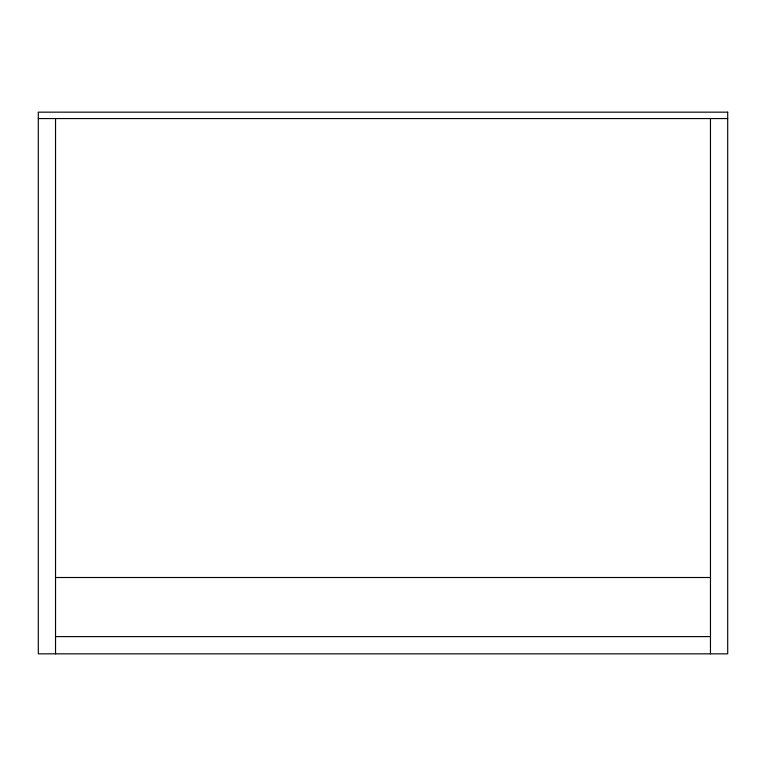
<?xml version="1.0" encoding="UTF-8"?>
<svg xmlns="http://www.w3.org/2000/svg" width="766" height="766" viewBox="0 0 766 766"><rect width="100%" height="100%" fill="white"/><g stroke="black" fill="none" stroke-linecap="round" stroke-linejoin="round"><path stroke-width="1.15" d="M38.3 118.567L727.7 118.567M55.535 577.507L710.465 577.507M55.535 636.603L710.465 636.603M710.465 118.567L710.465 653.838M55.535 118.567L55.535 653.838M727.7 112.162L38.3 112.162L38.3 653.838L727.7 653.838L727.7 112.162"/></g></svg>
